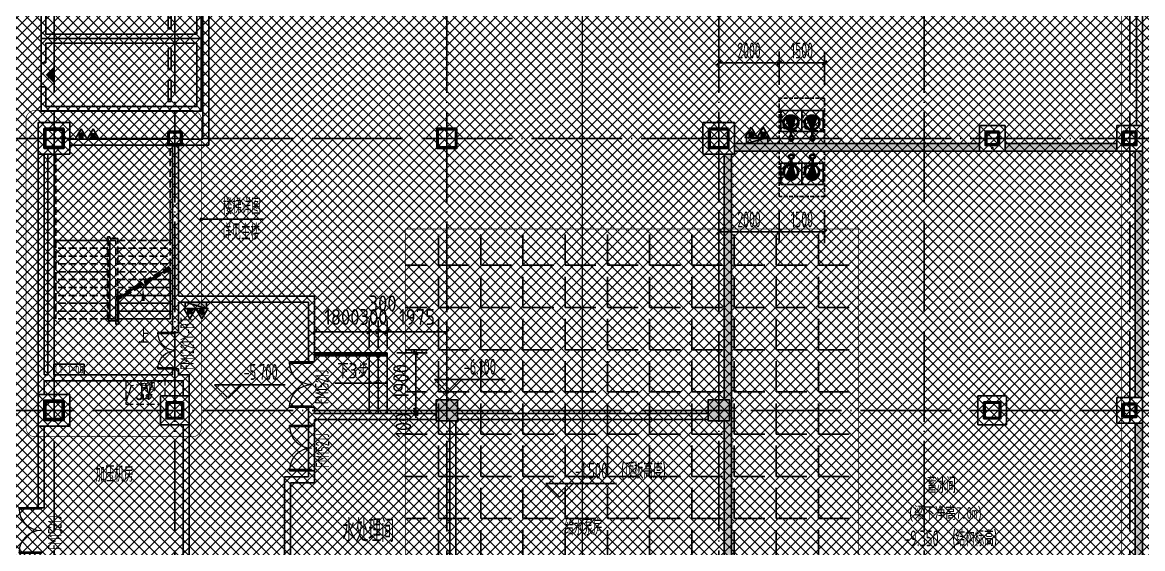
# Model space of a CAD drawing. Extents: x -473190 to 2138458, y -81875 to 2633646.
# Drawn here: x 476692 to 513762, y 66618 to 84030 of the extents above; entities that cross this region are included whole.
import ezdxf
from ezdxf.enums import TextEntityAlignment as Align

# ---------------------------------------------------------------- set-up
doc = ezdxf.new("R2010")
doc.units = 0
doc.header["$LTSCALE"] = 1000
for name, pattern in [('__DASH', [0.35, 0.25, -0.1]), ('DASH', [0.35, 0.25, -0.1]), ('DOTE', [2.42, 2, -0.2, 0.02, -0.2]), ('排水', [1.1, 1, -0.1])]:
    doc.linetypes.add(name, pattern=pattern)
for name, color, linetype in [('00-停车位', 67, 'Continuous'), ('A-BEAM', 4, 'Continuous'), ('A-COLUMN', 2, 'Continuous'), ('A-DIM_ELEV', 3, 'Continuous'), ('A-DIM_SYMB', 3, 'Continuous'), ('A-PUB_TEXT', 7, 'Continuous'), ('A-ROOM_NAME', 23, 'Continuous'), ('A-STAIR', 3, 'Continuous'), ('A-WALL', 2, 'Continuous'), ('DIM_LEAD', 3, 'Continuous'), ('DIM_SYMB', 3, 'Continuous'), ('DOOR_FIRE', 4, 'Continuous'), ('DOOR_FIRE_TEXT', 7, 'Continuous'), ('DOTE', 1, 'DOTE'), ('HANDRAIL', 3, 'Continuous'), ('PROMPT', 1, 'Continuous'), ('PUB_DIM', 3, 'Continuous'), ('PUB_HATCH', 8, 'Continuous'), ('PUB_TEXT', 7, 'Continuous'), ('RF-QT', 30, 'Continuous'), ('SPACE', 7, 'Continuous'), ('SRC-03F$0$A-SYMB-NUMB-T', 4, 'Continuous'), ('SRC-03F$0$A-WALL', 7, 'Continuous'), ('W-EQUIP_消火栓', 7, 'Continuous'), ('W-EQUIP_灭火器', 7, 'Continuous'), ('排水', 4, 'Continuous'), ('索引线', 252, 'Continuous'), ('集水坑', 4, 'Continuous')]:
    doc.layers.add(name, color=color, linetype=linetype)
for name, color, linetype, lineweight in [('A-2F-WALL$0$A-PUB_TEXT', 7, 'Continuous', 15), ('GPS-污水', 2, '排水', 40), ('HOLE', 52, 'Continuous', 15), ('钢柱', 51, 'Continuous', 35)]:
    doc.layers.add(name, color=color, linetype=linetype, lineweight=lineweight)
doc.styles.add('8B2_01', font='simhei.ttf', dxfattribs={"width": 0.8})
doc.styles.add('8B2_02', font='tssdeng.shx', dxfattribs={"width": 0.6, "bigfont": 'TSSDCHN.shx'})
doc.styles.add('_TCH_DIM', font='SIMPLEX', dxfattribs={"bigfont": 'GBCBIG'})
doc.styles.add('_TCH_DIM_T3', font='tssdeng.shx', dxfattribs={"width": 0.564706, "bigfont": '@@@tssdchn.shx'})
doc.styles.add('_TCH_SPACE', font='SIMPLEX', dxfattribs={"height": 5, "bigfont": 'GBCBIG'})
doc.styles.add('_TCH_WINDOW', font='tssdeng.shx', dxfattribs={"width": 0.8, "height": 3.5, "bigfont": 'tssdchn.shx'})
doc.styles.add('SRC-03F$0$ECADI-TXT', font='simplex.shx', dxfattribs={"bigfont": 'hztxt.shx'})
doc.styles.get("Standard").update_dxf_attribs({"font": 'gbenor.shx', "bigfont": 'gbcbig.shx'})
doc.styles.add('STANDARD_T3', font='gbenor.shx', dxfattribs={"bigfont": 'gbcbig.shx'})
doc.styles.add('黑体', font='simhei.ttf', dxfattribs={"width": 0.65})
doc.dimstyles.new('_TCH_ARCH&&150', dxfattribs={"dimtxt": 525, "dimasz": 150, "dimexe": 375, "dimexo": 450, "dimgap": 150, "dimtad": 1, "dimdec": 0, "dimzin": 0, "dimdsep": 46, "dimtxsty": '_TCH_DIM_T3', "dimblk": 'ARCHTICK', "dimcen": 0.09, "dimclrt": 7, "dimazin": 2, "dimtfac": 1, "dimtdec": 0, "dimtix": 1, "dimtmove": 2, "dimatfit": 3, "dimfxl": 0, "dimtolj": 1, "dimtzin": 0, "dimarcsym": 0})
doc.dimstyles.new('STANDARD&&150', dxfattribs={"dimtxt": 525, "dimasz": 150, "dimexe": 375, "dimexo": 450, "dimgap": 225, "dimtad": 1, "dimdec": 0, "dimzin": 0, "dimdsep": 46, "dimtxsty": 'STANDARD_T3', "dimblk": 'ARCHTICK', "dimcen": 0.09, "dimadec": 0, "dimazin": 0, "dimtfac": 1, "dimtdec": 0, "dimtix": 1, "dimtmove": 2, "dimatfit": 3, "dimfxl": 0, "dimtolj": 1, "dimtzin": 0, "dimarcsym": 0})

# ---------------------------------------------------------------- blocks, each defined once
blk = doc.blocks.new('车位2400x5300')
at = {"layer": '00-停车位', "color": 251}
for p, q in [((-875, -1000), (-175, -1000)), ((-875, -1100), (-875, -1000)), ((-875, -1100), (-175, -1100)), ((-175, -1100), (-175, -1000)), ((175, -1000), (875, -1000)), ((175, -1100), (175, -1000)), ((175, -1100), (875, -1100)), ((875, -1100), (875, -1000)), ((400, -5300), (-400, -5300))]:
    blk.add_line(p, q, dxfattribs=at)
blk.add_lwpolyline([(400, -5150), (400, -5300), (1200, -5300), (1200, 0), (-1200, 0), (-1200, -5300), (-400, -5300), (-400, -5150), (-1050, -5150), (-1050, -150), (1050, -150), (1050, -5150), (400, -5150)], dxfattribs=at)
blk.add_lwpolyline([(0, -5150, 0, 600, 0), (0, -4850, 600, 600, 0)], format="xyseb", dxfattribs=at)
blk = doc.blocks.new('$SB01_1')
h = blk.add_hatch(color=256)
h.dxf.hatch_style = 1
h.paths.add_polyline_path([(-0.381, -0.323), (0.5, 0), (-0.381, 0.323)])
h.paths.add_polyline_path([(0, 0), (0.002, 0), (0.002, 0.001), (0, 0.001)], flags=24)
h.paths.add_polyline_path([(0, -0.002), (0.003, -0.002), (0.003, -0.001), (0, -0.001)], flags=24)
h.paths.add_polyline_path([(0, -0.003), (0.003, -0.003), (0.003, -0.002), (0, -0.002)], flags=24)
for p, q in [((0.5, 0), (-0.381, 0.323)), ((-0.381, 0.323), (-0.381, -0.323)), ((0.5, 0), (-0.381, -0.323))]:
    blk.add_line(p, q)
blk.add_circle((0, 0), 0.5)
at = {"flags": 1}
for tag, p in [('UNIT', (0, 0)), ('SPEC', (0, -0.002)), ('WHAT', (0, -0.003))]:
    blk.add_attdef(tag, p, '', height=0.001, dxfattribs=at)
blk = doc.blocks.new('人防集水坑')
at = {"layer": 'GPS-污水', "linetype": '排水'}
for p, q in [((307486, 701151), (307284, 701151)), ((307486, 700451), (307284, 700451))]:
    blk.add_line(p, q, dxfattribs=at)
for centre in [(307561, 701151), (307561, 700451)]:
    blk.add_circle(centre, 75, dxfattribs=at)
at = {"layer": '集水坑', "linetype": 'DASH', "ltscale": 0.5}
blk.add_lwpolyline([(306241, 700051), (306241, 701551), (307741, 701551), (307741, 700051)], close=True, dxfattribs=at)
at = {"layer": '集水坑', "linetype": 'Continuous', "ltscale": 0.5}
for points in [[(306641, 701501), (306641, 700801), (307341, 700801), (307341, 701501)], [(306641, 700801), (306641, 700101), (307341, 700101), (307341, 700801)]]:
    blk.add_lwpolyline(points, close=True, dxfattribs=at)
at = {"layer": '集水坑', "linetype": 'DASH', "ltscale": 0.5}
for points in [[(307341, 700801), (307237, 701397), (306641, 701501)], [(307347, 700101), (307243, 700697), (306647, 700801)]]:
    blk.add_lwpolyline(points, dxfattribs=at)
at = {"layer": 'GPS-污水', "linetype": '排水', "xscale": -480.0000000000002, "yscale": 480.0000000000002, "zscale": 480.0000000000002, "rotation": 176.2535374729293}
for p in [(307045, 701164, 0), (307045, 700464, 0)]:
    blk.add_blockref('$SB01_1', p, dxfattribs=at)
blk = doc.blocks.new('_ArchTick')
at = {"color": 0, "linetype": 'ByBlock', "const_width": 0.4}
blk.add_lwpolyline([(-0.5, -0.5), (0.5, 0.5)], dxfattribs=at)
blk = doc.blocks.new('*D5221')
at = {"layer": 'Defpoints', "color": 0, "transparency": 16777216}
for p in [(64184, -106343), (65684, -106343), (65684, -107514)]:
    blk.add_point(p, dxfattribs=at)
at = {"layer": 'PUB_DIM', "color": 0, "lineweight": -2, "transparency": 16777216}
for p, q in [((64184, -106793), (64184, -107889)), ((65684, -106793), (65684, -107889)), ((64184, -107514), (65684, -107514))]:
    blk.add_line(p, q, dxfattribs=at)
at = {"layer": 'PUB_DIM', "color": 0, "lineweight": -2, "transparency": 16777216, "xscale": 150, "yscale": 150, "zscale": 150, "rotation": 180}
blk.add_blockref('_ArchTick', (64184, -107514), dxfattribs=at)
at = {"layer": 'PUB_DIM', "color": 0, "lineweight": -2, "transparency": 16777216, "xscale": 150, "yscale": 150, "zscale": 150}
blk.add_blockref('_ArchTick', (65684, -107514), dxfattribs=at)
at = {"layer": 'PUB_DIM', "color": 7, "transparency": 16777216, "insert": (64934, -107102), "char_height": 525, "attachment_point": 5, "style": '_TCH_DIM_T3'}
blk.add_mtext('\\A1;1500', dxfattribs=at)
blk = doc.blocks.new('*D5222')
at = {"layer": 'Defpoints', "color": 0, "transparency": 16777216}
for p in [(62184, -106343), (64184, -106343), (64184, -107514)]:
    blk.add_point(p, dxfattribs=at)
at = {"layer": 'PUB_DIM', "color": 0, "lineweight": -2, "transparency": 16777216}
for p, q in [((62184, -106793), (62184, -107889)), ((64184, -106793), (64184, -107889)), ((62184, -107514), (64184, -107514))]:
    blk.add_line(p, q, dxfattribs=at)
at = {"layer": 'PUB_DIM', "color": 0, "lineweight": -2, "transparency": 16777216, "xscale": 150, "yscale": 150, "zscale": 150, "rotation": 180}
blk.add_blockref('_ArchTick', (62184, -107514), dxfattribs=at)
at = {"layer": 'PUB_DIM', "color": 0, "lineweight": -2, "transparency": 16777216, "xscale": 150, "yscale": 150, "zscale": 150}
blk.add_blockref('_ArchTick', (64184, -107514), dxfattribs=at)
at = {"layer": 'PUB_DIM', "color": 7, "transparency": 16777216, "insert": (63184, -107102), "char_height": 525, "attachment_point": 5, "style": '_TCH_DIM_T3'}
blk.add_mtext('\\A1;2000', dxfattribs=at)
blk = doc.blocks.new('*D5223')
at = {"layer": 'Defpoints', "color": 0, "transparency": 16777216}
for p in [(65684, -101922), (64184, -103093), (65684, -103093)]:
    blk.add_point(p, dxfattribs=at)
at = {"layer": 'PUB_DIM', "color": 0, "lineweight": -2, "transparency": 16777216}
for p, q in [((64184, -102643), (64184, -101547)), ((65684, -102643), (65684, -101547)), ((64184, -101922), (65684, -101922))]:
    blk.add_line(p, q, dxfattribs=at)
at = {"layer": 'PUB_DIM', "color": 0, "lineweight": -2, "transparency": 16777216, "xscale": 150, "yscale": 150, "zscale": 150, "rotation": 180}
blk.add_blockref('_ArchTick', (64184, -101922), dxfattribs=at)
at = {"layer": 'PUB_DIM', "color": 0, "lineweight": -2, "transparency": 16777216, "xscale": 150, "yscale": 150, "zscale": 150}
blk.add_blockref('_ArchTick', (65684, -101922), dxfattribs=at)
at = {"layer": 'PUB_DIM', "color": 7, "transparency": 16777216, "insert": (64934, -101510), "char_height": 525, "attachment_point": 5, "style": '_TCH_DIM_T3'}
blk.add_mtext('\\A1;1500', dxfattribs=at)
blk = doc.blocks.new('*D5224')
at = {"layer": 'Defpoints', "color": 0, "transparency": 16777216}
for p in [(64184, -101922), (62184, -103093), (64184, -103093)]:
    blk.add_point(p, dxfattribs=at)
at = {"layer": 'PUB_DIM', "color": 0, "lineweight": -2, "transparency": 16777216}
for p, q in [((62184, -102643), (62184, -101547)), ((64184, -102643), (64184, -101547)), ((62184, -101922), (64184, -101922))]:
    blk.add_line(p, q, dxfattribs=at)
at = {"layer": 'PUB_DIM', "color": 0, "lineweight": -2, "transparency": 16777216, "xscale": 150, "yscale": 150, "zscale": 150, "rotation": 180}
blk.add_blockref('_ArchTick', (62184, -101922), dxfattribs=at)
at = {"layer": 'PUB_DIM', "color": 0, "lineweight": -2, "transparency": 16777216, "xscale": 150, "yscale": 150, "zscale": 150}
blk.add_blockref('_ArchTick', (64184, -101922), dxfattribs=at)
at = {"layer": 'PUB_DIM', "color": 7, "transparency": 16777216, "insert": (63184, -101510), "char_height": 525, "attachment_point": 5, "style": '_TCH_DIM_T3'}
blk.add_mtext('\\A1;2000', dxfattribs=at)
blk = doc.blocks.new('A$C00330F2E')
at = {"layer": 'A-COLUMN'}
for p, q in [((5375, -71800), (4325, -71800)), ((4325, -71800), (4325, -72850)), ((5375, -72850), (5375, -71800)), ((4325, -72850), (5375, -72850)), ((5375, -80800), (4325, -80800)), ((4325, -80800), (4325, -81850)), ((5375, -81850), (5375, -80800)), ((4325, -81850), (5375, -81850))]:
    blk.add_line(p, q, dxfattribs=at)
at = {"layer": '钢柱', "color": 4, "lineweight": 35}
for points in [[(5175, -72000), (4525, -72000), (4525, -72650), (5175, -72650)], [(5135, -72610), (4565, -72610), (4565, -72040), (5135, -72040)], [(9075, -72100), (8625, -72100), (8625, -72550), (9075, -72550)], [(9045, -72520), (8655, -72520), (8655, -72130), (9045, -72130)], [(18175, -72000), (17525, -72000), (17525, -72650), (18175, -72650)], [(18145, -72620), (17555, -72620), (17555, -72030), (18145, -72030)], [(27175, -72000), (26525, -72000), (26525, -72650), (27175, -72650)], [(27145, -72620), (26555, -72620), (26555, -72030), (27145, -72030)], [(36125, -72100), (35675, -72100), (35675, -72550), (36125, -72550)], [(36095, -72520), (35705, -72520), (35705, -72130), (36095, -72130)], [(40675, -72100), (40225, -72100), (40225, -72550), (40675, -72550)], [(40645, -72520), (40255, -72520), (40255, -72130), (40645, -72130)], [(5175, -81000), (4525, -81000), (4525, -81650), (5175, -81650)], [(5135, -81610), (4565, -81610), (4565, -81040), (5135, -81040)], [(9125, -81050), (8575, -81050), (8575, -81600), (9125, -81600)], [(9095, -81570), (8605, -81570), (8605, -81080), (9095, -81080)], [(36175, -81050), (35625, -81050), (35625, -81600), (36175, -81600)], [(36145, -81570), (35655, -81570), (35655, -81080), (36145, -81080)], [(40675, -81100), (40225, -81100), (40225, -81550), (40675, -81550)], [(40645, -81520), (40255, -81520), (40255, -81130), (40645, -81130)]]:
    blk.add_lwpolyline(points, close=True, dxfattribs=at)
blk = doc.blocks.new('A$C4F5A101F')
at = {"layer": 'DOTE', "color": 16, "linetype": 'DOTE', "ltscale": 1.5}
for p, q in [((-251939.7, 16373.7), (-251939.7, -213765.2)), ((-247939.7, 16373.7), (-247939.7, -213765.2)), ((-238939.7, 16373.7), (-238939.7, -213765.2)), ((-229939.7, 16373.7), (-229939.7, -213765.2)), ((-223139.7, 16373.7), (-223139.7, -213765.2)), ((-216339.7, 16373.7), (-216339.7, -213765.2)), ((-297848.4, -75257.4), (-173939.7, -75257.4)), ((-297848.4, -84257.4), (-173939.7, -84257.4))]:
    blk.add_line(p, q, dxfattribs=at)
blk = doc.blocks.new('SRC-03F$0$ECADI-TAG-CODE')
at = {"layer": 'SRC-03F$0$A-SYMB-NUMB-T', "color": 1}
blk.add_lwpolyline([(3.41, 8.1), (13.41, 8.1), (13.41, 4.6), (3.41, 4.6)], close=True, dxfattribs=at)
at = {"layer": 'SRC-03F$0$A-SYMB-NUMB-T', "style": 'SRC-03F$0$ECADI-TXT', "width": 0.7}
blk.add_attdef('CODE', text='', height=2.5, dxfattribs=at).set_placement((8.41, 6.35), align=Align.MIDDLE_CENTER)
blk = doc.blocks.new('A$C031B73C8')
at = {"layer": 'HOLE', "linetype": 'DASH'}
for points in [[(26375, -87975), (26375, -87475), (25075, -87475), (25075, -88250), (26225, -88250), (26225, -87975), (26375, -87975)], [(26375, -87475), (25253, -87638.7), (25075, -88200)]]:
    blk.add_lwpolyline(points, dxfattribs=at)
at = {"layer": 'SPACE', "style": '_TCH_SPACE'}
blk.add_text('房间', height=241.13, dxfattribs=at).set_placement((25578.8, -87823.2))
at = {"layer": 'SPACE', "style": '_TCH_SPACE', "width": 0.705882}
blk.add_text('0.97', height=148.75, dxfattribs=at).set_placement((25571.7, -88072.6))
blk = doc.blocks.new('$TwtSys$00000434')
for p, q in [((-0.5, 0.5), (-0.5, -0.5)), ((-0.5, -0.5), (0.5, 0.5)), ((0.5, 0.5), (-0.5, 0.5)), ((0.5, -0.5), (0.5, 0.5)), ((-0.5, -0.5), (0.5, -0.5))]:
    blk.add_line(p, q)
blk.add_solid([(0.5, -0.5), (0.5, 0.5), (-0.5, -0.5)])
blk = doc.blocks.new('$TwtSys$00000546')
h = blk.add_hatch()
h.set_pattern_fill('ANSI31', color=256, scale=200, style=0)
h.set_pattern_definition([(45, (-38543.802, -6670.83), (-17.67767, 17.67767), [])])
h.paths.add_polyline_path([(-65, 174), (65, 174), (65, 44), (-65, 44)])
for points in [[(0, 344), (-198, 0), (198, 0)], [(-65, 174), (65, 174), (65, 44), (-65, 44)]]:
    blk.add_lwpolyline(points, close=True)
blk = doc.blocks.new('ADFASDF')
h = blk.add_hatch()
h.set_pattern_fill('ANSI37', color=8, scale=150)
h.set_pattern_definition([(45, (0, 0), (-168.3798, 168.3798), []), (135, (0, 0), (-168.3798, -168.3798), [])])
h.paths.add_polyline_path([(521397, 239186), (521397, 224886), (539697, 224886), (539697, 169261), (524947, 169261), (524947, 171211), (527822, 171211), (527922, 176611), (501318, 176611), (501125, 109884), (530547, 109887), (530547, 107449), (538188, 100503), (536147, 98236), (540086, 94690), (517812, 69953), (517812, 59790), (482108, 20136), (405247, 20136), (405247, 26086), (391997, 40436), (391997, 64736), (399997, 64738), (399997, 239186), (409022, 239186)])
blk = doc.blocks.new('*D3441')
at = {"layer": 'Defpoints', "color": 0, "transparency": 16777216}
for p in [(488630, 73092), (489710, 73092), (488630, 71192)]:
    blk.add_point(p, dxfattribs=at)
at = {"layer": 'PUB_DIM', "color": 0, "lineweight": -2, "transparency": 16777216}
for p, q in [((489080, 73092), (490085, 73092)), ((489710, 71192), (489710, 73092)), ((489080, 71192), (490085, 71192))]:
    blk.add_line(p, q, dxfattribs=at)
at = {"layer": 'PUB_DIM', "color": 0, "lineweight": -2, "transparency": 16777216, "xscale": 150, "yscale": 150, "zscale": 150}
for p, rotation in [((489710, 73092), 90), ((489710, 71192), 270)]:
    blk.add_blockref('_ArchTick', p, dxfattribs=dict(at, rotation=rotation))
at = {"layer": 'PUB_DIM', "color": 0, "transparency": 16777216, "insert": (489223, 72142), "char_height": 525, "attachment_point": 5, "rotation": 90, "style": 'STANDARD_T3'}
blk.add_mtext('\\A1;1900', dxfattribs=at)
blk = doc.blocks.new('*D3442')
at = {"layer": 'Defpoints', "color": 0, "transparency": 16777216}
for p in [(488630, 71192), (489710, 71192), (488630, 71092)]:
    blk.add_point(p, dxfattribs=at)
at = {"layer": 'PUB_DIM', "color": 0, "lineweight": -2, "transparency": 16777216}
for p, q in [((489080, 71192), (490085, 71192)), ((489710, 71192), (489710, 71342)), ((489710, 71092), (489710, 71192)), ((489080, 71092), (490085, 71092)), ((489710, 71092), (489710, 70942))]:
    blk.add_line(p, q, dxfattribs=at)
at = {"layer": 'PUB_DIM', "color": 0, "lineweight": -2, "transparency": 16777216, "xscale": 150, "yscale": 150, "zscale": 150}
for p, rotation in [((489710, 71192), 270), ((489710, 71092), 90)]:
    blk.add_blockref('_ArchTick', p, dxfattribs=dict(at, rotation=rotation))
at = {"layer": 'PUB_DIM', "color": 0, "transparency": 16777216, "insert": (489298, 70700), "char_height": 525, "attachment_point": 5, "rotation": 90, "style": 'STANDARD_T3'}
blk.add_mtext('\\A1;100', dxfattribs=at)
blk = doc.blocks.new('*D3443')
at = {"layer": 'Defpoints', "color": 0, "transparency": 16777216}
for p in [(488162, 73794), (486362, 72801), (488162, 72801)]:
    blk.add_point(p, dxfattribs=at)
at = {"layer": 'PUB_DIM', "color": 0, "lineweight": -2, "transparency": 16777216}
for p, q in [((486362, 73251), (486362, 74169)), ((488162, 73251), (488162, 74169)), ((486362, 73794), (488162, 73794))]:
    blk.add_line(p, q, dxfattribs=at)
at = {"layer": 'PUB_DIM', "color": 0, "lineweight": -2, "transparency": 16777216, "xscale": 150, "yscale": 150, "zscale": 150, "rotation": 180}
blk.add_blockref('_ArchTick', (486362, 73794), dxfattribs=at)
at = {"layer": 'PUB_DIM', "color": 0, "lineweight": -2, "transparency": 16777216, "xscale": 150, "yscale": 150, "zscale": 150}
blk.add_blockref('_ArchTick', (488162, 73794), dxfattribs=at)
at = {"layer": 'PUB_DIM', "color": 0, "transparency": 16777216, "insert": (487262, 74282), "char_height": 525, "attachment_point": 5, "style": 'STANDARD_T3'}
blk.add_mtext('\\A1;1800', dxfattribs=at)
blk = doc.blocks.new('*D3444')
at = {"layer": 'Defpoints', "color": 0, "transparency": 16777216}
for p in [(488462, 73794), (488162, 72801), (488462, 72801)]:
    blk.add_point(p, dxfattribs=at)
at = {"layer": 'PUB_DIM', "color": 0, "lineweight": -2, "transparency": 16777216}
for p, q in [((488162, 73251), (488162, 74169)), ((488462, 73251), (488462, 74169)), ((488162, 73794), (488012, 73794)), ((488162, 73794), (488462, 73794)), ((488462, 73794), (488612, 73794))]:
    blk.add_line(p, q, dxfattribs=at)
at = {"layer": 'PUB_DIM', "color": 0, "lineweight": -2, "transparency": 16777216, "xscale": 150, "yscale": 150, "zscale": 150}
blk.add_blockref('_ArchTick', (488162, 73794), dxfattribs=at)
at = {"layer": 'PUB_DIM', "color": 0, "lineweight": -2, "transparency": 16777216, "xscale": 150, "yscale": 150, "zscale": 150, "rotation": 180}
blk.add_blockref('_ArchTick', (488462, 73794), dxfattribs=at)
at = {"layer": 'PUB_DIM', "color": 0, "transparency": 16777216, "insert": (488312, 74282), "char_height": 525, "attachment_point": 5, "style": 'STANDARD_T3'}
blk.add_mtext('\\A1;300', dxfattribs=at)
blk = doc.blocks.new('*D3445')
at = {"layer": 'Defpoints', "color": 0, "transparency": 16777216}
for p in [(488762, 73794), (488462, 72801), (488762, 72801)]:
    blk.add_point(p, dxfattribs=at)
at = {"layer": 'PUB_DIM', "color": 0, "lineweight": -2, "transparency": 16777216}
for p, q in [((488462, 73251), (488462, 74169)), ((488762, 73251), (488762, 74169)), ((488462, 73794), (488312, 73794)), ((488462, 73794), (488762, 73794)), ((488762, 73794), (488912, 73794))]:
    blk.add_line(p, q, dxfattribs=at)
at = {"layer": 'PUB_DIM', "color": 0, "lineweight": -2, "transparency": 16777216, "xscale": 150, "yscale": 150, "zscale": 150}
blk.add_blockref('_ArchTick', (488462, 73794), dxfattribs=at)
at = {"layer": 'PUB_DIM', "color": 0, "lineweight": -2, "transparency": 16777216, "xscale": 150, "yscale": 150, "zscale": 150, "rotation": 180}
blk.add_blockref('_ArchTick', (488762, 73794), dxfattribs=at)
at = {"layer": 'PUB_DIM', "color": 0, "transparency": 16777216, "insert": (488612, 74732), "char_height": 525, "attachment_point": 5, "style": 'STANDARD_T3'}
blk.add_mtext('\\A1;300', dxfattribs=at)
blk = doc.blocks.new('*D3446')
at = {"layer": 'Defpoints', "color": 0, "transparency": 16777216}
for p in [(490737, 73794), (488762, 72801), (490737, 72801)]:
    blk.add_point(p, dxfattribs=at)
at = {"layer": 'PUB_DIM', "color": 0, "lineweight": -2, "transparency": 16777216}
for p, q in [((488762, 73251), (488762, 74169)), ((490737, 73251), (490737, 74169)), ((488762, 73794), (490737, 73794))]:
    blk.add_line(p, q, dxfattribs=at)
at = {"layer": 'PUB_DIM', "color": 0, "lineweight": -2, "transparency": 16777216, "xscale": 150, "yscale": 150, "zscale": 150, "rotation": 180}
blk.add_blockref('_ArchTick', (488762, 73794), dxfattribs=at)
at = {"layer": 'PUB_DIM', "color": 0, "lineweight": -2, "transparency": 16777216, "xscale": 150, "yscale": 150, "zscale": 150}
blk.add_blockref('_ArchTick', (490737, 73794), dxfattribs=at)
at = {"layer": 'PUB_DIM', "color": 0, "transparency": 16777216, "insert": (489750, 74282), "char_height": 525, "attachment_point": 5, "style": 'STANDARD_T3'}
blk.add_mtext('\\A1;1975', dxfattribs=at)
blk = doc.blocks.new('$DorLib2D$00000002')
for p, q in [((-0.5, 0), (-0.5, 0.4875)), ((-0.475, 0.4875), (-0.5, 0.4875)), ((-0.475, 0), (-0.475, 0.4875)), ((0.475, 0), (0.475, 0.4875)), ((0.475, 0.4875), (0.5, 0.4875)), ((0.5, 0), (0.5, 0.4875)), ((-0.5, 0), (-0.475, 0)), ((0.5, 0), (0.475, 0))]:
    blk.add_line(p, q)
at = {"lineweight": 13}
for centre, start, end in [((-0.4875, 0), 0, 88.53072), ((0.4875, 0), 91.46928, 180)]:
    blk.add_arc(centre, 0.4875, start, end, dxfattribs=at)
blk = doc.blocks.new('_FZH')
blk.add_lwpolyline([(-0.5, -0.5), (0.5, -0.5), (0.5, 0.5), (-0.5, 0.5)], close=True)
at = {"layer": 'PUB_HATCH'}
blk.add_solid([(-0.5, -0.5), (0.5, -0.5), (-0.5, 0.5), (0.5, 0.5)], dxfattribs=at)
blk = doc.blocks.new('A$C3672542B')
at = {"layer": '排水', "color": 3, "linetype": 'DASH'}
for points in [[(62943.2, -101852.7, 0, 0, 0), (63655.1, -102564.6, 160, 0, 0), (64079.3, -102988.9, 0, 0, 0)], [(66924.2, -101852.7, 0, 0, 0), (66212.3, -102564.6, 160, 0, 0), (65788.1, -102988.9, 0, 0, 0)], [(62943.2, -107583.7, 0, 0, 0), (63655.1, -106871.8, 160, 0, 0), (64079.3, -106447.6, 0, 0, 0)], [(66924.2, -107583.7, 0, 0, 0), (66212.3, -106871.8, 160, 0, 0), (65788.1, -106447.6, 0, 0, 0)]]:
    blk.add_lwpolyline(points, format="xyseb", dxfattribs=at)
at = {"layer": '集水坑', "linetype": 'Continuous', "xscale": -1, "rotation": 90}
blk.add_blockref('人防集水坑', (765734.4, 203147.8), dxfattribs=at)
at = {"layer": '集水坑', "linetype": 'Continuous', "rotation": 90}
blk.add_blockref('人防集水坑', (765734.4, -412584.3), dxfattribs=at)
at = {"layer": 'PUB_DIM'}
for p1, p2, distance, picture, middle in [((62183.7, -103093.2), (64183.7, -103093.2), 1171.1, '*D5224', (63183.7, -101509.7)), ((64183.7, -103093.2), (65683.7, -103093.2), 1171.1, '*D5223', (64933.7, -101509.7)), ((62183.7, -106343.2), (64183.7, -106343.2), -1171.1, '*D5222', (63183.7, -107101.8)), ((64183.7, -106343.2), (65683.7, -106343.2), -1171.1, '*D5221', (64933.7, -107101.8))]:
    dim = blk.add_aligned_dim(p1=p1, p2=p2, distance=distance, dimstyle='_TCH_ARCH&&150', dxfattribs=at)
    dim.commit()
    dim.dimension.update_dxf_attribs({"geometry": picture, "text_midpoint": middle})

msp = doc.modelspace()

# ---------------------------------------------------------------- hatches: boundary and pattern name
h = msp.add_hatch()
h.set_pattern_fill('ANGLE', color=252, scale=400)
h.set_pattern_definition([(0, (544945.8, 327452.8), (0, 1397), [1016, -381]), (90, (544945.8, 327452.8), (-1397, 9e-14), [1016, -381])])
h.paths.add_polyline_path([(489362.2, 77192.4), (504362.2, 77192.4), (504362.2, 56192.4), (489362.2, 56192.4)])
at = {"layer": 'DIM_SYMB'}
msp.add_hatch(color=256, dxfattribs=at).paths.add_polyline_path([(488762.2, 72092.4), (488312.2, 72092.4), (488312.2, 72152.4)])
at = {"layer": 'PUB_HATCH'}
for points in [[(508362.2, 79767.4), (508362.2, 80017.4), (500262.2, 80017.4), (500262.2, 79767.4)], [(512912.2, 79767.4), (512912.2, 80017.4), (509212.2, 80017.4), (509212.2, 79767.4)], [(512912.2, 79767.4), (512912.2, 80017.4), (509212.2, 80017.4), (509212.2, 79767.4)], [(513762.2, 79767.4), (513512.2, 79767.4), (513512.2, 71617.4), (513762.2, 71617.4)], [(500162.2, 79667.4), (499912.2, 79667.4), (499912.2, 71542.4), (500087.2, 71542.4), (500087.2, 71192.4), (500162.2, 71192.4)], [(500087.2, 71192.4), (500087.2, 70842.4), (499912.2, 70842.4), (499912.2, 62542.4), (500087.2, 62542.4), (500087.2, 62192.4), (500162.2, 62192.4), (500162.2, 71192.4)], [(513762.2, 70767.4), (513512.2, 70767.4), (513512.2, 62617.4), (513762.2, 62617.4)]]:
    msp.add_hatch(color=256, dxfattribs=at).paths.add_polyline_path(points)

# ---------------------------------------------------------------- linework, layer by layer
at = {"linetype": 'DASH', "const_width": 40}
msp.add_lwpolyline([(495222.5, 183234.3), (495222.5, -66868.2)], dxfattribs=at)
at = {"layer": 'A-BEAM'}
msp.add_lwpolyline([(479869.2, 74917.1), (479869.2, 74042.4), (479787.2, 74042.4), (479787.2, 74157.4)], dxfattribs=at)
at = {"layer": 'A-COLUMN'}
for p, q in [((478262.2, 80717.4), (477212.2, 80717.4)), ((477212.2, 80717.4), (477212.2, 79667.4)), ((478262.2, 79667.4), (478262.2, 80717.4)), ((500262.2, 80717.4), (499212.2, 80717.4)), ((499212.2, 80717.4), (499212.2, 79667.4)), ((500262.2, 79667.4), (500262.2, 80717.4)), ((509212.2, 80617.4), (508362.2, 80617.4)), ((508362.2, 80617.4), (508362.2, 79767.4)), ((509212.2, 79767.4), (509212.2, 80617.4)), ((513762.2, 80617.4), (512912.2, 80617.4)), ((512912.2, 80617.4), (512912.2, 79767.4)), ((513762.2, 79767.4), (513762.2, 80617.4)), ((481962.2, 80417.4), (481512.2, 80417.4)), ((481512.2, 80417.4), (481512.2, 79967.4)), ((481962.2, 79967.4), (481962.2, 80417.4)), ((481512.2, 79967.4), (481962.2, 79967.4)), ((508362.2, 79767.4), (509212.2, 79767.4)), ((512912.2, 79767.4), (513762.2, 79767.4)), ((477212.2, 79667.4), (478262.2, 79667.4)), ((499212.2, 79667.4), (500262.2, 79667.4)), ((478262.2, 71717.4), (477212.2, 71717.4)), ((477212.2, 71717.4), (477212.2, 70667.4)), ((478262.2, 70667.4), (478262.2, 71717.4)), ((482212.2, 71667.4), (481262.2, 71667.4)), ((481262.2, 71667.4), (481262.2, 70717.4)), ((482212.2, 70717.4), (482212.2, 71667.4)), ((509262.2, 71667.4), (508312.2, 71667.4)), ((508312.2, 71667.4), (508312.2, 70717.4)), ((509262.2, 70717.4), (509262.2, 71667.4)), ((513762.2, 71617.4), (512912.2, 71617.4)), ((512912.2, 71617.4), (512912.2, 70767.4)), ((513762.2, 70767.4), (513762.2, 71617.4)), ((477212.2, 70667.4), (478262.2, 70667.4)), ((481262.2, 70717.4), (482212.2, 70717.4)), ((508312.2, 70717.4), (509262.2, 70717.4)), ((512912.2, 70767.4), (513762.2, 70767.4))]:
    msp.add_line(p, q, dxfattribs=at)
at = {"layer": 'A-DIM_ELEV'}
for p, q in [((483501.2, 71592.2), (483051.2, 72042.2)), ((483051.2, 72042.2), (485385, 72042.2)), ((483501.2, 71592.2), (483951.2, 72042.2)), ((490784.5, 71765), (490334.5, 72215)), ((490334.5, 72215), (492668.3, 72215)), ((490784.5, 71765), (491234.5, 72215)), ((494468.6, 68324), (494018.6, 68774)), ((494018.6, 68774), (496352.4, 68774)), ((494468.6, 68324), (494918.6, 68774))]:
    msp.add_line(p, q, dxfattribs=at)
at = {"layer": 'A-DIM_SYMB'}
msp.add_lwpolyline([(480683.7, 74087.4, 0, 0, 0), (480683.7, 75257.4, 0, 120, 0), (480683.7, 74807.4, 0, 0, 0)], format="xyseb", dxfattribs=at)
at = {"layer": 'A-STAIR', "color": 8, "linetype": '__DASH'}
for p, q in [((481512.2, 79967.4), (478262.2, 79967.4)), ((481580.2, 76817.4), (481580.2, 79967.4)), ((477794.2, 79667.4), (477794.2, 76817.4)), ((477794.2, 76817.4), (477794.2, 74217.4)), ((479527.2, 76817.4), (477794.2, 76817.4)), ((477794.2, 76817.4), (479527.2, 76817.4)), ((479847.2, 76877.4), (479527.2, 76877.4)), ((479527.2, 76877.4), (479527.2, 74157.4)), ((479587.2, 76817.4), (479587.2, 74217.4)), ((479787.2, 76817.4), (479587.2, 76817.4)), ((479587.2, 76817.4), (479587.2, 74217.4)), ((479587.2, 76817.4), (479787.2, 76817.4)), ((479787.2, 74927.5), (479787.2, 76817.4)), ((479787.2, 74927.5), (479787.2, 76817.4)), ((479847.2, 74962.1), (479847.2, 76877.4)), ((479847.2, 76817.4), (481580.2, 76817.4)), ((479847.2, 76817.4), (481580.2, 76817.4)), ((481580.2, 75962.7), (481580.2, 76817.4)), ((479527.2, 76557.4), (477794.2, 76557.4)), ((479847.2, 76557.4), (481580.2, 76557.4)), ((479527.2, 76297.4), (477794.2, 76297.4)), ((479527.2, 76037.4), (477794.2, 76037.4)), ((479847.2, 76297.4), (481580.2, 76297.4)), ((479847.2, 76037.4), (481580.2, 76037.4)), ((479527.2, 75777.4), (477794.2, 75777.4)), ((479847.2, 75777.4), (481259.2, 75777.4)), ((480730.9, 75472.3), (481580.2, 75962.7)), ((480757.6, 75372.3), (481580.2, 75847.2)), ((481459.2, 75777.4), (481580.2, 75777.4)), ((481580.2, 74217.4), (481580.2, 75847.2)), ((479527.2, 75517.4), (477794.2, 75517.4)), ((479527.2, 75257.4), (477794.2, 75257.4)), ((479787.2, 74927.5), (480592.5, 75392.4)), ((479787.2, 74812), (480619.3, 75292.4)), ((479847.2, 75517.4), (480808.9, 75517.4)), ((479847.2, 75257.4), (480358.6, 75257.4)), ((480558.6, 75257.4), (481580.2, 75257.4)), ((480619.3, 75292.4), (480573.1, 75464.8)), ((480573.1, 75464.8), (480779.2, 75291.9)), ((480779.2, 75291.9), (480730.9, 75472.3)), ((481008.9, 75517.4), (481580.2, 75517.4)), ((479527.2, 74997.4), (477794.2, 74997.4)), ((479847.2, 74997.4), (479908.2, 74997.4)), ((480108.2, 74997.4), (481580.2, 74997.4)), ((479527.2, 74737.4), (477794.2, 74737.4)), ((479787.2, 74217.4), (479787.2, 74812)), ((479787.2, 74217.4), (479787.2, 74812)), ((479847.2, 74157.4), (479847.2, 74846.7)), ((479847.2, 74737.4), (481580.2, 74737.4)), ((479527.2, 74477.4), (477794.2, 74477.4)), ((479527.2, 74217.4), (477794.2, 74217.4)), ((479527.2, 74157.4), (479847.2, 74157.4)), ((479587.2, 74217.4), (479787.2, 74217.4)), ((479787.2, 74217.4), (479587.2, 74217.4)), ((479847.2, 74477.4), (481580.2, 74477.4)), ((479847.2, 74217.4), (481580.2, 74217.4))]:
    msp.add_line(p, q, dxfattribs=at)
at = {"layer": 'A-STAIR'}
for p, q in [((481580.2, 75905), (480744.2, 75422.3)), ((481359.2, 75777.4), (481580.2, 75777.4)), ((481580.2, 74217.4), (481580.2, 75905)), ((480605.9, 75342.4), (479787.2, 74869.8)), ((480458.6, 75257.4), (481580.2, 75257.4)), ((480779.2, 75291.9), (480573.1, 75464.8)), ((480573.1, 75464.8), (480605.9, 75342.4)), ((480744.2, 75422.3), (480779.2, 75291.9)), ((480908.9, 75517.4), (481580.2, 75517.4)), ((479847.2, 74187.4), (479847.2, 74904.4)), ((480008.2, 74997.4), (481580.2, 74997.4)), ((479787.2, 74217.4), (479787.2, 74869.8)), ((479787.2, 74187.4), (479787.2, 74869.8)), ((479847.2, 74737.4), (481580.2, 74737.4)), ((479787.2, 74187.4), (479847.2, 74187.4)), ((479847.2, 74477.4), (481580.2, 74477.4)), ((479847.2, 74217.4), (481580.2, 74217.4))]:
    msp.add_line(p, q, dxfattribs=at)
at = {"layer": 'A-STAIR', "color": 8, "linetype": '__DASH'}
msp.add_lwpolyline([(479587.2, 76877.4), (479587.2, 76937.4), (479505.2, 76937.4), (479505.2, 74217.4), (479587.2, 74217.4), (479587.2, 76817.4)], dxfattribs=at)
at = {"layer": 'A-WALL'}
for p, q in [((482662.2, 80167.4), (482662.2, 88967.4)), ((482862.2, 79967.4), (482862.2, 88967.4)), ((513562.2, 80617.4), (513562.2, 85667.4)), ((513762.2, 80617.4), (513762.2, 85467.4)), ((477312.2, 80192.4), (477312.2, 80192.4)), ((477587.2, 80192.4), (477587.2, 80192.4)), ((477862.2, 80192.4), (477862.2, 80192.4)), ((478262.2, 80167.4), (481512.2, 80167.4)), ((481962.2, 80167.4), (482662.2, 80167.4)), ((478262.2, 79967.4), (481512.2, 79967.4)), ((481662.2, 74867.4), (481662.2, 79967.4)), ((481862.2, 74967.4), (481862.2, 79967.4)), ((481962.2, 79967.4), (482862.2, 79967.4)), ((500262.2, 80017.4), (508362.2, 80017.4)), ((500262.2, 79767.4), (508362.2, 79767.4)), ((509212.2, 80017.4), (512912.2, 80017.4)), ((509212.2, 80017.4), (512912.2, 80017.4)), ((509212.2, 79767.4), (512912.2, 79767.4)), ((509212.2, 79767.4), (512912.2, 79767.4)), ((513512.2, 71617.4), (513512.2, 79767.4)), ((513762.2, 71617.4), (513762.2, 79767.4)), ((477212.2, 72267.4), (477212.2, 79667.4)), ((477412.2, 72367.4), (477412.2, 79667.4)), ((477537.2, 72367.4), (477537.2, 79667.4)), ((477737.2, 72367.4), (477737.2, 79667.4)), ((499912.2, 71542.4), (499912.2, 79667.4)), ((500162.2, 71192.4), (500162.2, 79667.4)), ((481862.2, 74967.4), (486362.2, 74967.4)), ((486362.2, 72792.4), (486362.2, 74967.4)), ((481662.2, 74867.4), (481662.2, 73767.4)), ((481862.2, 73767.4), (481862.2, 74767.4)), ((481862.2, 74767.4), (486162.2, 74767.4)), ((486162.2, 74767.4), (486162.2, 72792.4)), ((481662.2, 73767.4), (481862.2, 73767.4)), ((486162.2, 72792.4), (486362.2, 72792.4)), ((477412.2, 72367.4), (477537.2, 72367.4)), ((477737.2, 72367.4), (481662.2, 72367.4)), ((481862.2, 72567.4), (481662.2, 72567.4)), ((481662.2, 72567.4), (481662.2, 72367.4)), ((481862.2, 72367.4), (481862.2, 72567.4)), ((481862.2, 72367.4), (482212.2, 72367.4)), ((482212.2, 71667.4), (482212.2, 72367.4)), ((477212.2, 71717.4), (477212.2, 72267.4)), ((477412.2, 71717.4), (477412.2, 72167.4)), ((477412.2, 72167.4), (477637.2, 72167.4)), ((477637.2, 72167.4), (481762.2, 72167.4)), ((481762.2, 72167.4), (482012.2, 72167.4)), ((482012.2, 71667.4), (482012.2, 72167.4)), ((486362.2, 71292.4), (486162.2, 71292.4)), ((486162.2, 71292.4), (486162.2, 70992.4)), ((486362.2, 71092.4), (486362.2, 71292.4)), ((500162.2, 62192.4), (500162.2, 71192.4)), ((486162.2, 70992.4), (486162.2, 70692.4)), ((486362.2, 71092.4), (490387.2, 71092.4)), ((486362.2, 70692.4), (486362.2, 70892.4)), ((486362.2, 70892.4), (490387.2, 70892.4)), ((490837.2, 70842.4), (490837.2, 62542.4)), ((491037.2, 70842.4), (491037.2, 62542.4)), ((491087.2, 71092.4), (499387.2, 71092.4)), ((491087.2, 70892.4), (499387.2, 70892.4)), ((499912.2, 62542.4), (499912.2, 70842.4)), ((477212.2, 70667.4), (477212.2, 67967.4)), ((477412.2, 67967.4), (477412.2, 70667.4)), ((482012.2, 66267.4), (482012.2, 70717.4)), ((482212.2, 66067.4), (482212.2, 70717.4)), ((486162.2, 70692.4), (486362.2, 70692.4)), ((513512.2, 62617.4), (513512.2, 70767.4)), ((513762.2, 62617.4), (513762.2, 70767.4)), ((485362.2, 68992.4), (486162.2, 68992.4)), ((485362.2, 61992.4), (485362.2, 68992.4)), ((486362.2, 69192.4), (486162.2, 69192.4)), ((486162.2, 69192.4), (486162.2, 68992.4)), ((486362.2, 68792.4), (486362.2, 69192.4)), ((485562.2, 68792.4), (486362.2, 68792.4)), ((485562.2, 62092.4), (485562.2, 68792.4)), ((477212.2, 67967.4), (477412.2, 67967.4))]:
    msp.add_line(p, q, dxfattribs=at)
at = {"layer": 'DIM_LEAD'}
for p, q in [((482612.2, 77516.3), (483567, 77516.3)), ((482612.2, 77516.3), (483567, 77516.3)), ((482612.2, 77516.3), (483567, 77516.3)), ((482612.2, 77516.3), (483567, 77516.3)), ((483567, 77516.3), (484668.4, 77516.3))]:
    msp.add_line(p, q, dxfattribs=at)
at = {"layer": 'DIM_LEAD', "const_width": 60}
msp.add_lwpolyline([(482582.2, 77516.3, 1), (482642.2, 77516.3, 1)], format="xyb", close=True, dxfattribs=at)
msp.add_lwpolyline([(482582.2, 77516.3, 1), (482642.2, 77516.3, 1)], format="xyb", close=True, dxfattribs=at)
msp.add_lwpolyline([(482582.2, 77516.3, 1), (482642.2, 77516.3, 1)], format="xyb", close=True, dxfattribs=at)
msp.add_lwpolyline([(482582.2, 77516.3, 1), (482642.2, 77516.3, 1)], format="xyb", close=True, dxfattribs=at)
at = {"layer": 'DIM_SYMB'}
msp.add_lwpolyline([(487028.7, 72092.4), (488762.2, 72092.4)], dxfattribs=at)
at = {"layer": 'DOOR_FIRE'}
for p, q in [((486162.2, 69192.4), (486162.2, 70692.4)), ((486362.2, 69192.4), (486362.2, 70692.4))]:
    msp.add_line(p, q, dxfattribs=at)
at = {"layer": 'HANDRAIL'}
for points in [[(486362.2, 73092.4), (488762.2, 73092.4)], [(486362.2, 73062.4), (488762.2, 73062.4)], [(488762.2, 73092.4), (488762.2, 71092.4)], [(486362.2, 73022.4), (488762.2, 73022.4)], [(486362.2, 72992.4), (486362.2, 72992.4), (488762.2, 72992.4)], [(488162.2, 72992.4), (488162.2, 71092.4)], [(488462.2, 72992.4), (488462.2, 71092.4)]]:
    msp.add_lwpolyline(points, dxfattribs=at)
at = {"layer": 'PROMPT'}
for p, q in [((508768.2, 79848.4), (508806.2, 79886.4)), ((508768.2, 79886.4), (508806.2, 79848.4))]:
    msp.add_line(p, q, dxfattribs=at)
msp.add_lwpolyline([(508768.2, 79848.4), (508806.2, 79848.4), (508806.2, 79886.4), (508768.2, 79886.4)], close=True, dxfattribs=at)
at = {"layer": '索引线', "linetype": 'DASH', "const_width": 20}
for points in [[(513062.2, 85867.4), (513062.2, 61567.4, 0.4142136), (513362.2, 61267.4), (518812.2, 61267.4, 0.4142136), (519112.2, 61567.4), (519112.2, 79117.4, -0.4142136), (519412.2, 79417.4), (522812.2, 79417.4, 0.4142348), (523112.2, 79717.4), (523111.8, 85867.4, 0.4141923), (522811.8, 86167.4), (513362.2, 86167.4, 0.4142136)], [(477112.2, 81117.4), (482312.2, 81117.4, -0.4142136), (482612.2, 80817.4), (482612.2, 70617.4, -0.4142136), (482312.2, 70317.4), (477112.2, 70317.4, -0.4142136), (476812.2, 70617.4), (476812.2, 80817.4, -0.4142136)]]:
    msp.add_lwpolyline(points, format="xyb", close=True, dxfattribs=at)
msp.add_lwpolyline([(489362.2, 77192.4), (504362.2, 77192.4), (504362.2, 56192.4), (489362.2, 56192.4)], close=True, dxfattribs=at)

# ---------------------------------------------------------------- block references
for name, p in [('A$C3672542B', (437553.5, 184610.6)), ('ADFASDF', (49490, -74243.9)), ('A$C031B73C8', (455037.2, 159642.4)), ('A$C00330F2E', (472887.2, 152517.4)), ('A$C00330F2E', (472887.2, 152517.4))]:
    msp.add_blockref(name, p)
at = {"layer": '00-停车位', "rotation": 270}
for p in [(482612.2, 84692.4), (482612.2, 82292.4)]:
    msp.add_blockref('车位2400x5300', p, dxfattribs=at)
at = {"layer": 'A-COLUMN', "rotation": 90}
for p, xscale, yscale, zscale in [((490737.2, 71192.4), 700, 700, 700), ((499737.2, 71192.4), 700.0000000000291, 700.0000000000291, 700.0000000000291)]:
    msp.add_blockref('_FZH', p, dxfattribs=dict(at, xscale=xscale, yscale=yscale, zscale=zscale))
at = {"layer": 'DOOR_FIRE'}
ref = msp.add_blockref('$DorLib2D$00000002', (481762.2, 73167.4), dxfattribs=dict(at, xscale=-1200, yscale=1200, zscale=200, rotation=90))
ref.add_attrib('A', 'FM1221Y-BT', (482365.2, 72531), dxfattribs={"layer": 'DOOR_FIRE_TEXT', "height": 446.25, "rotation": 90, "style": '_TCH_WINDOW', "width": 0.564706})
ref = msp.add_blockref('$DorLib2D$00000002', (486262.2, 72042.4), dxfattribs=dict(at, xscale=1500, yscale=-1500, zscale=200, rotation=270))
ref.add_attrib('A', 'FM1521J', (486825.5, 71402.7), dxfattribs={"layer": 'DOOR_FIRE_TEXT', "height": 446.25, "rotation": 90, "style": '_TCH_WINDOW', "width": 0.564706})
ref = msp.add_blockref('$DorLib2D$00000002', (486262.2, 69942.4), dxfattribs=dict(at, xscale=1500, yscale=1500, zscale=200, rotation=90))
ref.add_attrib('A', 'FM1521J', (486844.5, 69302.7), dxfattribs={"layer": 'DOOR_FIRE_TEXT', "height": 446.25, "rotation": 90, "style": '_TCH_WINDOW', "width": 0.564706})
ref = msp.add_blockref('$DorLib2D$00000002', (477312.2, 67217.4), dxfattribs=dict(at, xscale=1500, yscale=1500, zscale=200, rotation=90.00000000000132))
ref.add_attrib('A', 'FM1521J', (477986.7, 66577.7), dxfattribs={"layer": 'DOOR_FIRE_TEXT', "height": 446.25, "rotation": 90, "style": '_TCH_WINDOW', "width": 0.564706})
at = {"layer": 'RF-QT'}
msp.add_blockref('A$C4F5A101F', (729676.9, 155449.8), dxfattribs=at)
at = {"layer": 'SRC-03F$0$A-WALL'}
ref = msp.add_blockref('SRC-03F$0$ECADI-TAG-CODE', (479078.1, 71907.4), dxfattribs=dict(at, xscale=-100, yscale=100, zscale=100))
ref.add_attrib('CODE', 'LT-1-06', dxfattribs={"layer": 'SRC-03F$0$A-SYMB-NUMB-T', "height": 250, "style": '8B2_01', "width": 0.8}).set_placement((478237.2, 72542.4), align=Align.MIDDLE_CENTER)
at = {"layer": 'W-EQUIP_消火栓', "xscale": 700, "yscale": 200, "zscale": 700}
msp.add_blockref('$TwtSys$00000434', (501006, 80117.4), dxfattribs=at)
at = {"layer": 'W-EQUIP_消火栓', "xscale": -700, "yscale": 200, "zscale": 700, "rotation": 180}
msp.add_blockref('$TwtSys$00000434', (482432.1, 74667.4), dxfattribs=at)
at = {"layer": 'W-EQUIP_灭火器', "xscale": -1}
for p in [(478631.3, 80167.4), (479028.1, 80167.4)]:
    msp.add_blockref('$TwtSys$00000546', p, dxfattribs=at)
at = {"layer": 'W-EQUIP_灭火器'}
for p in [(500807.6, 80217.4), (501204.3, 80217.4)]:
    msp.add_blockref('$TwtSys$00000546', p, dxfattribs=at)
at = {"layer": 'W-EQUIP_灭火器', "rotation": 180}
for p in [(482233.7, 74567.4), (482630.5, 74567.4)]:
    msp.add_blockref('$TwtSys$00000546', p, dxfattribs=at)

# ---------------------------------------------------------------- texts
at = {"layer": 'A-2F-WALL$0$A-PUB_TEXT', "style": '8B2_02', "width": 0.6}
for s, p in [('-5.700', (484007.3, 72199.7)), ('-6.100', (491290.6, 72372.5)), ('-1.500', (494974.7, 68931.5)), ('(顶板高度)', (496502.4, 68931.5)), ('-9.350', (505863.5, 66693.4)), ('(结构标高)', (507463.9, 66693.4))]:
    msp.add_text(s, height=525, dxfattribs=at).set_placement(p)
at = {"layer": 'A-PUB_TEXT', "style": '_TCH_DIM'}
msp.add_text('上', height=506.4, dxfattribs=at).set_placement((480527.3, 73404.9))
at = {"layer": 'A-ROOM_NAME', "color": 1, "style": '8B2_01', "width": 0.8}
msp.add_text('JY', height=563.29, dxfattribs=at).set_placement((480414.7, 71530.8))
at = {"layer": 'A-ROOM_NAME', "style": '8B2_02', "width": 0.6}
for s, height, p in [('加压机房', 525, (479107.6, 68821)), ('蓄冰间', 525, (506633, 68451.1)), ('水处理间', 750, (487281.4, 66834.7)), ('给水泵房', 525, (494630, 67057.4))]:
    msp.add_text(s, height=height, dxfattribs=at).set_placement(p)
at = {"layer": 'PUB_TEXT', "style": '8B2_02', "width": 0.6}
for s, p in [('楼梯详图', (483317.9, 77673.8)), ('详见主楼', (483295.5, 76833.8))]:
    msp.add_text(s, height=525, dxfattribs=at).set_placement(p)
at = {"layer": 'PUB_TEXT'}
msp.add_text('下3步', height=506.38, dxfattribs=at).set_placement((487117.8, 72249.9))
at = {"layer": 'SPACE', "color": 1, "style": '黑体', "width": 0.65}
msp.add_text('(梁下净高7.0m)', height=394.3, dxfattribs=at).set_placement((506015.5, 67605.4))

# ---------------------------------------------------------------- dimensions: what is measured, and where the dimension line sits
at = {"layer": 'PUB_DIM'}
for base, p1, p2, angle, picture, middle in [((488762.2, 73794.2), (488462.2, 72801), (488762.2, 72801), 0, '*D3445', (488612.2, 74731.7)), ((489710.2, 71192.4), (488629.6, 71092.4), (488629.6, 71192.4), 90, '*D3442', (489297.7, 70700.1))]:
    dim = msp.add_linear_dim(base=base, p1=p1, p2=p2, angle=angle, dimstyle='STANDARD&&150', dxfattribs=at)
    dim.commit()
    dim.dimension.update_dxf_attribs({"geometry": picture, "text_midpoint": middle, "dimtype": 129})
for p1, p2, distance, picture, middle in [((486362.2, 72801), (488162.2, 72801), 993.2, '*D3443', (487262.2, 74281.7)), ((488162.2, 72801), (488462.2, 72801), 993.2, '*D3444', (488312.2, 74281.7)), ((488762.2, 72801), (490737.2, 72801), 993.2, '*D3446', (489749.7, 74281.7)), ((488629.6, 71192.4), (488629.6, 73092.4), -1080.6, '*D3441', (489222.7, 72142.4))]:
    dim = msp.add_aligned_dim(p1=p1, p2=p2, distance=distance, dimstyle='STANDARD&&150', dxfattribs=at)
    dim.commit()
    dim.dimension.update_dxf_attribs({"geometry": picture, "text_midpoint": middle})

doc.saveas('drawing.dxf')
